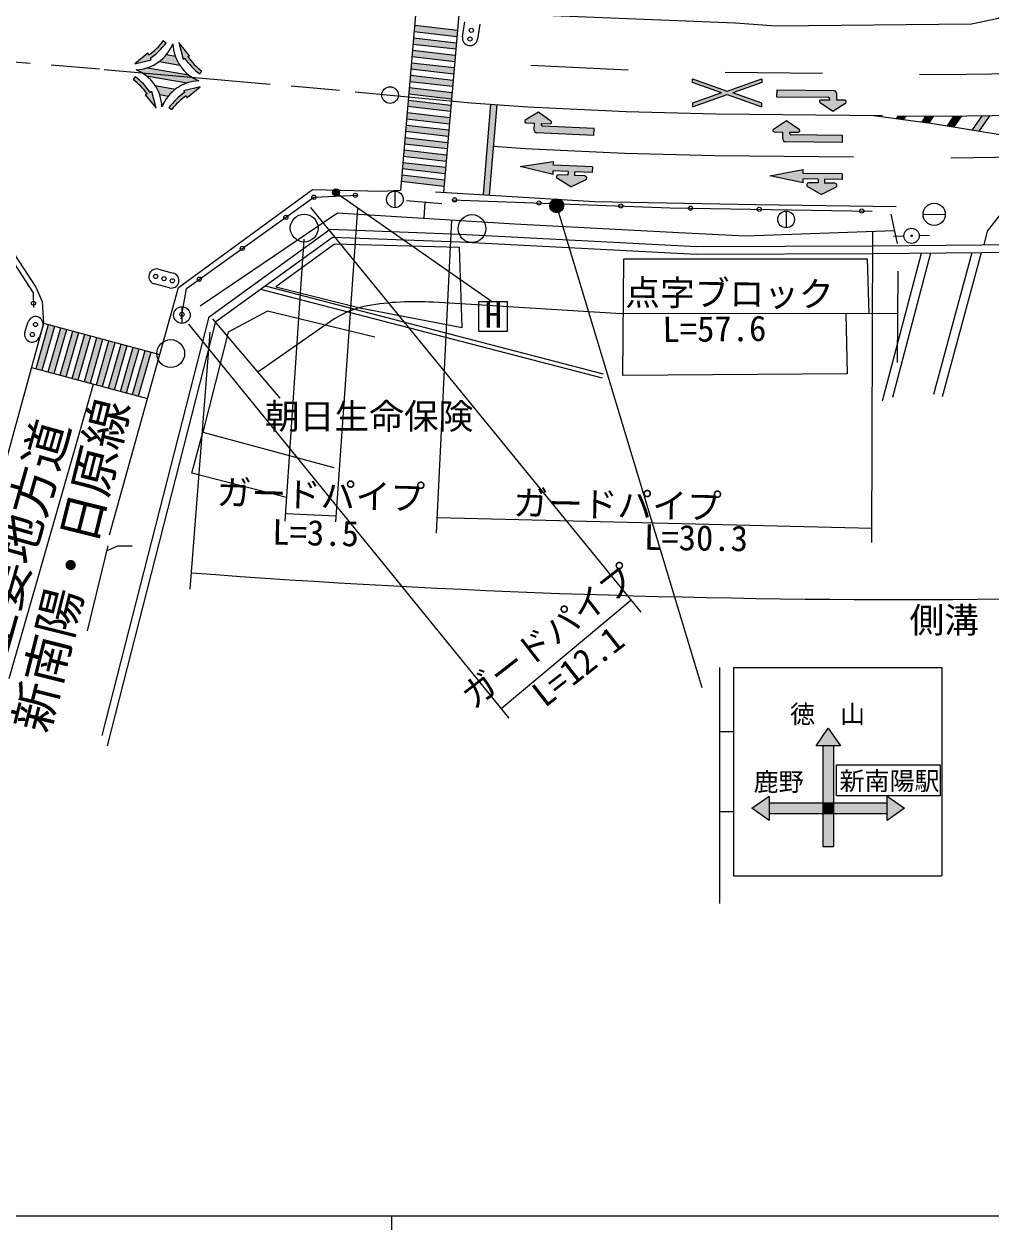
# Model space of a CAD drawing. Units: millimetres at full size, sheet at 1:1000; details may follow other scales. Extents: x 40000 to 215591630, y -28393650 to 380000.
# Drawn here: x 241538 to 311155, y 204000 to 290793 of the extents above; entities that cross this region are included whole.
import ezdxf
from ezdxf.enums import TextEntityAlignment as Align

# ---------------------------------------------------------------- set-up
doc = ezdxf.new("R2010")
doc.units = ezdxf.units.MM
doc.header["$LTSCALE"] = 1000
doc.linetypes.add('CHAIN', pattern=[18.5, 12, -1.5, 3.5, -1.5])
for name, color, linetype, lineweight in [('M-BGD', 7, 'Continuous', 25), ('M-BGD-EXST', 7, 'Continuous', 25), ('M-BMK', 2, 'CHAIN', 13), ('M-BMK-SRVR', 3, 'Continuous', 25), ('M-STR-HTXT', 7, 'Continuous', 13), ('M-STR-STRC', 7, 'Continuous', 25), ('M-TTL-BAND', 7, 'Continuous', 25)]:
    doc.layers.add(name, color=color, linetype=linetype, lineweight=lineweight)
doc.layers.add('M-BMK-HTXT', color=7, linetype='Continuous')
doc.styles.add('ＭＳ ゴシック', font='')
doc.styles.get('ＭＳ ゴシック').set_extended_font_data('MS Gothic')

# ---------------------------------------------------------------- blocks, each defined once
blk = doc.blocks.new('F25')
at = {"layer": 'M-BGD'}
blk.add_hatch(color=256, dxfattribs=at).paths.add_polyline_path([(-74, 44, 1), (26, 44, 1)])
for p, q in [((-574, 44), (-1324, 44)), ((526, 44), (1276, 44))]:
    blk.add_line(p, q, dxfattribs=at)
for radius in [550, 50]:
    blk.add_circle((-24, 44), radius, dxfattribs=at)

msp = doc.modelspace()

# ---------------------------------------------------------------- hatches: boundary and pattern name
at = {"layer": 'M-BGD-EXST'}
msp.add_hatch(color=256, dxfattribs=at).paths.add_polyline_path([(264246, 278682, 0.41421), (263996, 278932, 0.41421), (263746, 278682, 1)])
at = {"layer": 'M-STR-STRC'}
for points in [[(272746, 290352), (269665, 290706), (269626, 290258), (272707, 289903)], [(249506, 287926), (250693, 288229), (250631, 288353, 0.08366), (251756, 289428), (251556, 289578, -0.08183), (250517, 288578), (250454, 288702), (250454, 288702)], [(252679, 289463), (252982, 288276), (253106, 288338, 0.08366), (254181, 287213), (254331, 287413, -0.08183), (253331, 288452), (253455, 288515), (253454, 288515)], [(272668, 289455), (269587, 289809), (269548, 289361), (272629, 289006)], [(252421, 288495, 0.06093), (252743, 287846), (252421, 288495), (251801, 288603, -0.06093), (251279, 288100), (252743, 287846)], [(272590, 288558), (269509, 288912), (269470, 288464), (272550, 288109)], [(254125, 286715), (253391, 287139), (250431, 287653, -0.07135), (249597, 287501, -0.07135), (250330, 287077), (253291, 286563)], [(272511, 287661), (269430, 288015), (269391, 287567), (272472, 287212)], [(251043, 284754), (250740, 285940), (250616, 285878, 0.08366), (249540, 287003), (249391, 286803, -0.08183), (250391, 285764), (250267, 285702), (250267, 285701)], [(272433, 286764), (269352, 287118), (269313, 286670), (272394, 286315)], [(292164, 285969), (289664, 286844), (289664, 286579), (291754, 285844), (289664, 285109), (289664, 284844), (292164, 285719), (294664, 284844), (294664, 285109), (292574, 285844), (294664, 286579), (294664, 286844)], [(251301, 285721, 0.06093), (250979, 286371), (251301, 285721), (251920, 285613, -0.06093), (252442, 286116), (250979, 286371)], [(254215, 286290), (253028, 285987), (253091, 285863, 0.08366), (251966, 284788), (252166, 284638, -0.08183), (253205, 285638), (253267, 285514), (253268, 285514)], [(272355, 285867), (269274, 286222), (269235, 285773), (272316, 285418)], [(299528, 285322), (298908, 285329, 0.74206), (298851, 285146), (299770, 284520), (300701, 285127, 0.74206), (300647, 285311), (300028, 285317), (300033, 285818, 0.41388), (299835, 286019), (295729, 286061), (295724, 285561), (299430, 285523, -0.41421), (299529, 285422)], [(272277, 284970), (269196, 285325), (269157, 284876), (272237, 284521)], [(275583, 284995), (275134, 285026), (274584, 278519), (275034, 278491)], [(272198, 284073), (269118, 284428), (269078, 283979), (272159, 283625)], [(278795, 283647), (279415, 283619, 0.74206), (279478, 283799), (278582, 284457), (277630, 283883, 0.74206), (277677, 283697), (278296, 283669), (278273, 283169, 0.41388), (278464, 282961), (282566, 282775), (282589, 283275), (278886, 283442, -0.41421), (278791, 283547)], [(296675, 283020), (297294, 283014, 0.74206), (297352, 283196), (296433, 283823), (295501, 283215, 0.74206), (295555, 283032), (296175, 283025), (296170, 282525, 0.41388), (296368, 282323), (300473, 282281), (300479, 282781), (296773, 282819, -0.41421), (296674, 282920)], [(305023, 284195), (304478, 284201), (304340, 284003), (304842, 283936)], [(307021, 284175), (306476, 284180), (306182, 283759), (306685, 283693)], [(309045, 284191), (308490, 284183), (307998, 283478), (308490, 283396)], [(311079, 284221), (310524, 284213), (309801, 283177), (310292, 283095)], [(272120, 283176), (269039, 283531), (269000, 283082), (272081, 282728)], [(272042, 282279), (268961, 282634), (268922, 282185), (272003, 281831)], [(271964, 281382), (268883, 281737), (268844, 281288), (271924, 280934)], [(271885, 280485), (268805, 280840), (268765, 280391), (271846, 280037)], [(281170, 279897), (281912, 279864, -0.78564), (281969, 279578), (280899, 279084), (279949, 279671, -0.77336), (280034, 279949), (280703, 279918), (280716, 280193), (279637, 280242), (279625, 279967), (277252, 280549), (279668, 280914), (279655, 280639), (282464, 280512), (282446, 280115), (281182, 280172)], [(271807, 279588), (268726, 279943), (268687, 279495), (271768, 279140)], [(299178, 279356), (299922, 279348, -0.78564), (299988, 279065), (298936, 278533), (297966, 279087, -0.77336), (298042, 279368), (298711, 279361), (298714, 279636), (297635, 279647), (297632, 279372), (295240, 279870), (297642, 280319), (297639, 280044), (300450, 280016), (300446, 279618), (299181, 279631)], [(280386, 277720, 0.41421), (279886, 278220, 0.41421), (279386, 277720, 1)], [(243739, 269051), (243304, 269168), (242398, 265995), (242832, 265878)], [(244608, 268818), (244174, 268935), (243267, 265761), (243702, 265644)], [(245477, 268584), (245043, 268701), (244136, 265527), (244571, 265411)], [(246347, 268350), (245912, 268467), (245006, 265294), (245440, 265177)], [(245875, 265060), (246309, 264943), (247216, 268117), (246781, 268234)], [(248085, 267883), (247651, 268000), (246744, 264826), (247179, 264710)], [(248954, 267649), (248520, 267766), (247613, 264593), (248048, 264476)], [(249824, 267416), (249389, 267533), (248483, 264359), (248917, 264242)], [(250693, 267182), (250258, 267299), (249352, 264125), (249786, 264009)], [(299440, 240104), (300315, 238854), (299815, 238854), (299065, 238854), (298565, 238854)], [(299065, 238854), (299815, 238854), (299815, 234729), (299065, 234729)], [(295190, 235229), (295190, 234729), (295190, 233979), (295190, 233479), (293940, 234354)], [(303690, 234729), (303690, 235229), (304940, 234354), (303690, 233479), (303690, 233979)], [(293940, 234354), (294476, 234729), (295190, 234729), (295190, 233979), (295190, 233479)], [(295190, 234729), (299065, 234729), (299065, 233979), (295190, 233979)], [(299065, 234729), (299815, 234729), (299815, 233979), (299065, 233979)], [(299815, 234729), (303690, 234729), (303690, 233979), (299815, 233979)], [(299065, 233979), (299815, 233979), (299815, 231604), (299065, 231604)]]:
    msp.add_hatch(color=256, dxfattribs=at).paths.add_polyline_path(points)

# ---------------------------------------------------------------- linework, layer by layer
at = {"layer": 'M-BGD'}
for p, q in [((268242, 278775), (268242, 277575)), ((296412, 277330), (296412, 276130)), ((306274, 277094), (307873, 277109)), ((303346, 263674), (306148, 274315)), ((304087, 263934), (306821, 274320)), ((307039, 264162), (309814, 274344)), ((307666, 263991), (310489, 274349)), ((258571, 271723), (283154, 265323)), ((258886, 271951), (283230, 265613)), ((252905, 270450), (252905, 269250)), ((246110, 247130), (247598, 253234))]:
    msp.add_line(p, q, dxfattribs=at)
for points in [[(273039, 291666), (292772, 290886), (295666, 290672), (309767, 290812), (311711, 291218), (312647, 292269), (313224, 293249), (313550, 293833)], [(233897, 281507), (235866, 281443), (236596, 280654), (242393, 271860), (242840, 270823), (242941, 269238), (237246, 248554)], [(236147, 280203), (237696, 278328), (242192, 271454), (242222, 270383)], [(310673, 274901), (310908, 275880), (311847, 277101), (313178, 277742), (326466, 278099), (335264, 278429), (345039, 279195), (356870, 279984), (357706, 278933), (362320, 279275), (363092, 280326), (364511, 280263), (365797, 279746)], [(247691, 254037), (252650, 271832), (262300, 278896), (267271, 278768), (268631, 278838)], [(271150, 278726), (282618, 278032), (294235, 277810), (304337, 277656)], [(252851, 269582), (253228, 271774), (262407, 278334), (265573, 278473)], [(272343, 278148), (288067, 277569), (302615, 277330)], [(247160, 239581), (254870, 269723), (263578, 276026), (272943, 275682), (289970, 274786), (302648, 274837), (313113, 274920), (325912, 275086), (345060, 276133), (365257, 277710)], [(247541, 238850), (255353, 269394), (263747, 275469), (272919, 275133), (289957, 274236), (302651, 274287), (313118, 274370), (325930, 274536), (345096, 275584), (365113, 277147)], [(266790, 268254), (259068, 270138), (256242, 268620), (254396, 261425), (263836, 258889)], [(260435, 256720), (253605, 258473), (254396, 261425)], [(247515, 252892), (248280, 253244), (249314, 253235)]]:
    msp.add_lwpolyline(points, dxfattribs=at)
for points in [[(272901, 274719), (263893, 274950), (259655, 271894), (265722, 270366), (273087, 268954)], [(284729, 273907), (302252, 273907), (302367, 269942), (300714, 269962), (300814, 265628), (284653, 265510)]]:
    msp.add_lwpolyline(points, close=True, dxfattribs=at)
for centre, radius in [((265392, 278465), 150), ((268242, 278175), 600), ((262407, 278334), 150), ((272540, 278140), 150), ((278618, 277917), 150), ((284507, 277700), 150), ((307073, 277101), 800), ((260387, 276890), 150), ((289525, 277545), 150), ((294471, 277464), 150), ((296412, 276730), 600), ((301858, 277342), 150), ((257251, 274649), 150), ((254156, 272437), 150), ((242213, 270690), 150), ((252905, 269850), 600), ((252906, 269902), 150)]:
    msp.add_circle(centre, radius, dxfattribs=at)
at = {"layer": 'M-BGD-EXST'}
for p, q in [((263996, 278682), (275274, 270796)), ((276348, 270796), (274248, 270796)), ((274248, 270796), (274248, 268696)), ((276348, 268696), (276348, 270796)), ((274248, 268696), (276348, 268696))]:
    msp.add_line(p, q, dxfattribs=at)
for centre, radius in [((263996, 278682), 250), ((261707, 276109), 1000), ((273786, 276078), 1000), ((252098, 267080), 1000)]:
    msp.add_circle(centre, radius, dxfattribs=at)
at = {"layer": 'M-BMK'}
msp.add_lwpolyline([(230025, 288984), (247312, 287536), (265382, 285929), (273721, 285124), (277799, 284841), (284891, 284496), (291339, 284335), (307572, 284169), (323821, 284409), (334849, 285020), (354961, 286537), (362143, 287048), (374381, 288020), (396128, 289712)], dxfattribs=at)
at = {"layer": 'M-BMK-SRVR'}
msp.add_circle((267890, 285687), 600, dxfattribs=at)
at = {"layer": 'M-STR-HTXT'}
for p, q in [((285972, 248461), (262179, 277587)), ((265546, 277532), (263957, 254977)), ((271233, 254155), (272344, 276704)), ((260329, 255023), (261698, 275322)), ((302591, 253469), (302647, 275891)), ((304460, 273002), (304399, 266430)), ((253374, 269199), (276435, 240842)), ((255109, 269573), (259964, 263878)), ((263602, 269394), (258373, 265744)), ((253500, 250130), (254936, 268628)), ((260365, 255555), (263987, 255399)), ((271288, 255271), (302594, 254508)), ((285261, 249330), (275891, 241512))]:
    msp.add_line(p, q, dxfattribs=at)
msp.add_lwpolyline([(304432, 269973), (284536, 269934), (271012, 270771)], dxfattribs=at)
for centre, radius, start, end in [((269720, 249895), 20916, 86.45819, 99.49001), ((267593, 263689), 6962, 100.9396, 124.97058), ((304693, 930342), 680967, 265.69622, 275.2239)]:
    msp.add_arc(centre, radius, start, end, dxfattribs=at)
at = {"layer": 'M-STR-STRC'}
for p, q in [((269779, 292008), (268630, 278838)), ((272867, 291738), (271729, 278691)), ((273102, 289879), (273275, 290966)), ((274361, 290793), (274189, 289707)), ((269626, 290258), (272707, 289903)), ((269665, 290706), (272746, 290352)), ((251756, 289428), (251556, 289578)), ((269548, 289361), (272629, 289006)), ((269587, 289809), (272668, 289455)), ((251801, 288603), (252421, 288495)), ((269470, 288464), (272550, 288109)), ((269509, 288912), (272590, 288558)), ((250431, 287653), (253391, 287139)), ((251279, 288100), (252743, 287846)), ((254181, 287213), (254331, 287413)), ((269391, 287567), (272472, 287212)), ((269430, 288015), (272511, 287661)), ((292027, 287329), (299026, 287257)), ((249540, 287003), (249391, 286803)), ((250330, 287077), (253291, 286563)), ((269313, 286670), (272394, 286315)), ((269352, 287118), (272433, 286764)), ((250979, 286371), (252442, 286116)), ((251301, 285721), (251920, 285613)), ((269235, 285773), (272316, 285418)), ((269274, 286222), (272355, 285867)), ((295729, 286061), (295724, 285561)), ((295724, 285561), (299430, 285523)), ((295729, 286061), (299835, 286019)), ((300033, 285818), (300028, 285317)), ((251966, 284788), (252166, 284638)), ((269157, 284876), (272237, 284521)), ((269196, 285325), (272277, 284970)), ((275134, 285026), (274584, 278519)), ((275583, 284995), (275034, 278491)), ((298851, 285146), (299770, 284520)), ((299528, 285322), (298908, 285329)), ((299529, 285422), (299528, 285322)), ((299770, 284520), (300701, 285127)), ((300647, 285311), (300028, 285317)), ((269078, 283979), (272159, 283625)), ((269118, 284428), (272198, 284073)), ((278582, 284457), (277630, 283883)), ((279478, 283799), (278582, 284457)), ((296433, 283823), (295501, 283215)), ((297352, 283196), (296433, 283823)), ((303025, 284216), (302999, 284180)), ((304478, 284201), (304340, 284003)), ((305023, 284195), (304842, 283936)), ((306476, 284180), (306182, 283759)), ((307021, 284175), (306685, 283693)), ((308490, 284183), (307998, 283478)), ((309045, 284191), (308490, 283396)), ((310524, 284213), (309801, 283177)), ((311079, 284221), (310292, 283095)), ((269000, 283082), (272081, 282728)), ((269039, 283531), (272120, 283176)), ((277677, 283697), (278296, 283669)), ((278273, 283169), (278296, 283669)), ((282566, 282775), (278464, 282961)), ((278791, 283547), (278795, 283647)), ((278795, 283647), (279415, 283619)), ((282589, 283275), (278886, 283442)), ((282566, 282775), (282589, 283275)), ((295555, 283032), (296175, 283025)), ((296170, 282525), (296175, 283025)), ((296674, 282920), (296675, 283020)), ((296675, 283020), (297294, 283014)), ((268922, 282185), (272003, 281831)), ((268961, 282634), (272042, 282279)), ((300473, 282281), (296368, 282323)), ((300479, 282781), (296773, 282819)), ((300473, 282281), (300479, 282781)), ((268844, 281288), (271924, 280934)), ((268883, 281737), (271964, 281382)), ((308271, 281179), (315271, 281282)), ((268765, 280391), (271846, 280037)), ((268805, 280840), (271885, 280485)), ((277252, 280549), (279668, 280914)), ((279625, 279967), (277252, 280549)), ((279655, 280639), (279668, 280914)), ((282464, 280512), (279655, 280639)), ((282464, 280512), (282446, 280115)), ((268687, 279495), (271768, 279140)), ((268726, 279943), (271807, 279588)), ((279625, 279967), (279637, 280242)), ((280716, 280193), (279637, 280242)), ((280899, 279084), (279949, 279671)), ((280703, 279918), (280034, 279949)), ((280716, 280193), (280703, 279918)), ((280899, 279084), (281969, 279578)), ((281182, 280172), (281170, 279897)), ((281912, 279864), (281170, 279897)), ((282446, 280115), (281182, 280172)), ((295240, 279870), (297642, 280319)), ((297632, 279372), (295240, 279870)), ((297632, 279372), (297635, 279647)), ((298714, 279636), (297635, 279647)), ((297639, 280044), (297642, 280319)), ((300450, 280016), (297639, 280044)), ((298714, 279636), (298711, 279361)), ((299181, 279631), (299178, 279356)), ((300446, 279618), (299181, 279631)), ((300450, 280016), (300446, 279618)), ((298936, 278533), (297966, 279087)), ((298711, 279361), (298042, 279368)), ((298936, 278533), (299988, 279065)), ((299922, 279348), (299178, 279356)), ((269080, 278108), (271620, 277891)), ((270396, 277995), (270324, 276828)), ((279886, 277720), (290348, 243035)), ((303946, 277107), (304395, 274995)), ((251211, 273152), (252276, 272875)), ((252000, 271810), (250935, 272087)), ((241624, 268701), (241790, 269217)), ((241790, 269217), (241836, 269362)), ((242398, 265995), (243304, 269168)), ((242940, 269266), (251308, 267017)), ((241597, 268619), (241624, 268701)), ((242671, 268364), (242644, 268282)), ((242837, 268880), (242671, 268364)), ((242832, 265878), (243739, 269051)), ((242883, 269024), (242837, 268880)), ((243267, 265761), (244174, 268935)), ((243702, 265644), (244608, 268818)), ((244136, 265527), (245043, 268701)), ((244571, 265411), (245477, 268584)), ((245006, 265294), (245912, 268467)), ((245440, 265177), (246347, 268350)), ((245875, 265060), (246781, 268234)), ((246309, 264943), (247216, 268117)), ((246744, 264826), (247651, 268000)), ((247179, 264710), (248085, 267883)), ((247613, 264593), (248520, 267766)), ((248048, 264476), (248954, 267649)), ((248483, 264359), (249389, 267533)), ((248917, 264242), (249824, 267416)), ((249352, 264125), (250258, 267299)), ((249786, 264009), (250693, 267182)), ((242072, 266082), (250422, 263838)), ((240473, 243694), (246527, 264885)), ((291624, 244493), (291624, 227493)), ((292624, 244493), (292624, 229493)), ((292624, 244493), (307624, 244493)), ((307624, 244493), (307624, 229493)), ((291624, 239868), (292624, 239868)), ((298565, 238854), (299440, 240104)), ((299440, 240104), (300315, 238854)), ((300315, 238854), (298565, 238854)), ((299065, 238854), (299065, 231604)), ((299815, 238854), (299815, 231604)), ((300049, 237485), (307514, 237485)), ((300049, 235237), (300049, 237485)), ((307514, 237485), (307514, 235237)), ((293940, 234354), (295190, 235229)), ((295190, 235229), (295190, 233479)), ((307514, 235237), (300049, 235237)), ((303690, 233479), (303690, 235229)), ((303690, 235229), (304940, 234354)), ((295190, 233479), (293940, 234354)), ((295190, 234729), (303690, 234729)), ((304940, 234354), (303690, 233479)), ((291624, 234118), (292624, 234118)), ((295190, 233979), (303690, 233979)), ((299065, 231604), (299815, 231604)), ((292624, 229493), (307624, 229493))]:
    msp.add_line(p, q, dxfattribs=at)
for points in [[(253454, 288515), (252679, 289463), (252982, 288276), (253106, 288338)], [(250454, 288702), (249506, 287926), (250693, 288229), (250631, 288353)], [(250517, 288578), (250454, 288702), (250454, 288702)], [(253331, 288452), (253455, 288515), (253454, 288515)], [(278037, 287833), (285001, 287494), (285029, 287493)], [(291754, 285844), (289664, 286579), (289664, 286844), (292164, 285969), (294664, 286844), (294664, 286579), (292574, 285844)], [(306026, 287185), (307565, 287169), (313026, 287250)], [(250267, 285701), (251043, 284754), (250740, 285940), (250616, 285878)], [(250391, 285764), (250267, 285702), (250267, 285701)], [(253268, 285514), (254215, 286290), (253028, 285987), (253091, 285863)], [(253205, 285638), (253267, 285514), (253268, 285514)], [(291754, 285844), (289664, 285109), (289664, 284844), (292164, 285719), (294664, 284844), (294664, 285109), (292574, 285844)], [(302700, 284219), (306820, 283675), (311669, 282864), (317063, 282599), (320628, 282461), (325806, 282969), (331292, 283703), (337476, 284477), (344331, 285243), (351726, 286293)], [(275331, 282005), (277623, 281846), (284781, 281497), (291287, 281336), (301272, 281233)], [(254208, 270525), (264108, 277209), (276839, 276429), (288674, 275787), (293492, 275551), (304192, 275949)]]:
    msp.add_lwpolyline(points, dxfattribs=at)
for centre, radius in [((273738, 290340), 150), ((273641, 289727), 150), ((279886, 277720), 500), ((251008, 272630), 150), ((251608, 272474), 150), ((252208, 272318), 150), ((242359, 269171), 150), ((242126, 268449), 150)]:
    msp.add_circle(centre, radius, dxfattribs=at)
for centre, radius, start, end in [((249483, 290485), 2985, 272.17116, 338.12618), ((248002, 292230), 4434, 304.55504, 323.26811), ((248002, 292230), 4684, 304.13944, 323.26811), ((255237, 289485), 2985, 182.17116, 248.12618), ((273646, 289793), 550, 170.96751, 260.96751), ((273646, 289793), 550, 260.96751, 350.96751), ((256983, 290967), 4684, 214.13944, 233.26811), ((256983, 290967), 4434, 214.55504, 233.26811), ((248484, 284731), 2985, 2.17116, 68.12618), ((246739, 283249), 4434, 34.55504, 53.26811), ((246739, 283249), 4684, 34.13944, 53.26811), ((254238, 283732), 2985, 92.17116, 158.12618), ((255720, 281986), 4684, 124.13944, 143.26811), ((255720, 281986), 4434, 124.55504, 143.26811), ((299833, 285819), 200, 359.47696, 89.41261), ((298907, 285229), 100, 89.41261, 235.72254), ((299429, 285423), 100, 359.41261, 89.41261), ((300646, 285211), 100, 303.10267, 89.41261), ((277681, 283797), 100, 121.10267, 267.41261), ((278473, 283161), 200, 177.47696, 267.41261), ((278891, 283542), 100, 177.41261, 267.41261), ((279419, 283719), 100, 267.41261, 53.72254), ((295556, 283132), 100, 123.10267, 269.41261), ((297295, 283114), 100, 269.41261, 55.72254), ((296370, 282523), 200, 179.47696, 269.41261), ((296774, 282919), 100, 179.41261, 269.41261), ((280027, 279799), 150, 87.41261, 238.28078), ((281906, 279714), 150, 294.79395, 87.41261), ((298040, 279218), 150, 89.41261, 240.28078), ((299920, 279198), 150, 296.79395, 89.41261), ((251073, 272619), 550, 165.44276, 255.44276), ((251073, 272619), 550, 75.44276, 165.44276), ((252138, 272343), 550, 345.44276, 75.44276), ((252138, 272343), 550, 255.44276, 345.44276), ((242360, 269193), 550, 72.14698, 162.14698), ((242360, 269193), 550, 342.14698, 72.14698), ((242121, 268451), 550, 162.14698, 252.14698), ((242121, 268451), 550, 252.14698, 342.14698)]:
    msp.add_arc(centre, radius, start, end, dxfattribs=at)
at = {"layer": 'M-TTL-BAND'}
for p, q in [((40000, 205000), (579000, 205000)), ((268000, 205000), (268000, 204000))]:
    msp.add_line(p, q, dxfattribs=at)

# ---------------------------------------------------------------- block references
at = {"rotation": 1.96421}
msp.add_blockref('F25', (305469, 275511), dxfattribs=at)

# ---------------------------------------------------------------- texts
at = {"layer": 'M-BGD-EXST', "style": 'ＭＳ ゴシック'}
msp.add_text('H', height=1833, dxfattribs=at).set_placement((274701, 268388), align=Align.BOTTOM_LEFT)
at = {"layer": 'M-BMK-HTXT', "style": 'ＭＳ ゴシック'}
for s, rotation, p in [('新南陽・日原線', 75.964, (243955, 239464)), ('主要地方道', 74.142, (240812, 244797))]:
    msp.add_text(s, height=2566, rotation=rotation, dxfattribs=at).set_placement(p, align=Align.BOTTOM_LEFT)
msp.add_text('朝日生命保険', height=1833, dxfattribs=at).set_placement((258884, 261097), align=Align.BOTTOM_LEFT)
at = {"layer": 'M-STR-HTXT', "style": 'ＭＳ ゴシック'}
for s, rotation, p in [('点字ブロック ', 359.509, (284816, 270013)), ('L=57.6', 0.606, (287520, 267356)), ('ガードパイプ', 358.476, (255367, 255644)), ('ガードパイプ', 358.912, (276743, 254891)), ('L=3.5', 358.73, (259383, 252783)), ('L=30.3', 359.166, (286160, 252408)), ('ガードパイプ', 37.736, (274225, 240981)), ('L=12.1', 37.99, (279376, 241108))]:
    msp.add_text(s, height=1833, rotation=rotation, dxfattribs=at).set_placement(p, align=Align.BOTTOM_LEFT)
msp.add_text('側溝  L=111.0', height=1833, dxfattribs=at).set_placement((305293, 246427), align=Align.BOTTOM_LEFT)
at = {"layer": 'M-STR-STRC', "style": 'ＭＳ ゴシック'}
for s, p in [('徳\u3000山', (299392, 241128)), ('鹿野', (295874, 236253)), ('新南陽駅', (303855, 236314))]:
    msp.add_text(s, height=1320, dxfattribs=at).set_placement(p, align=Align.MIDDLE_CENTER)

doc.saveas('drawing.dxf')
